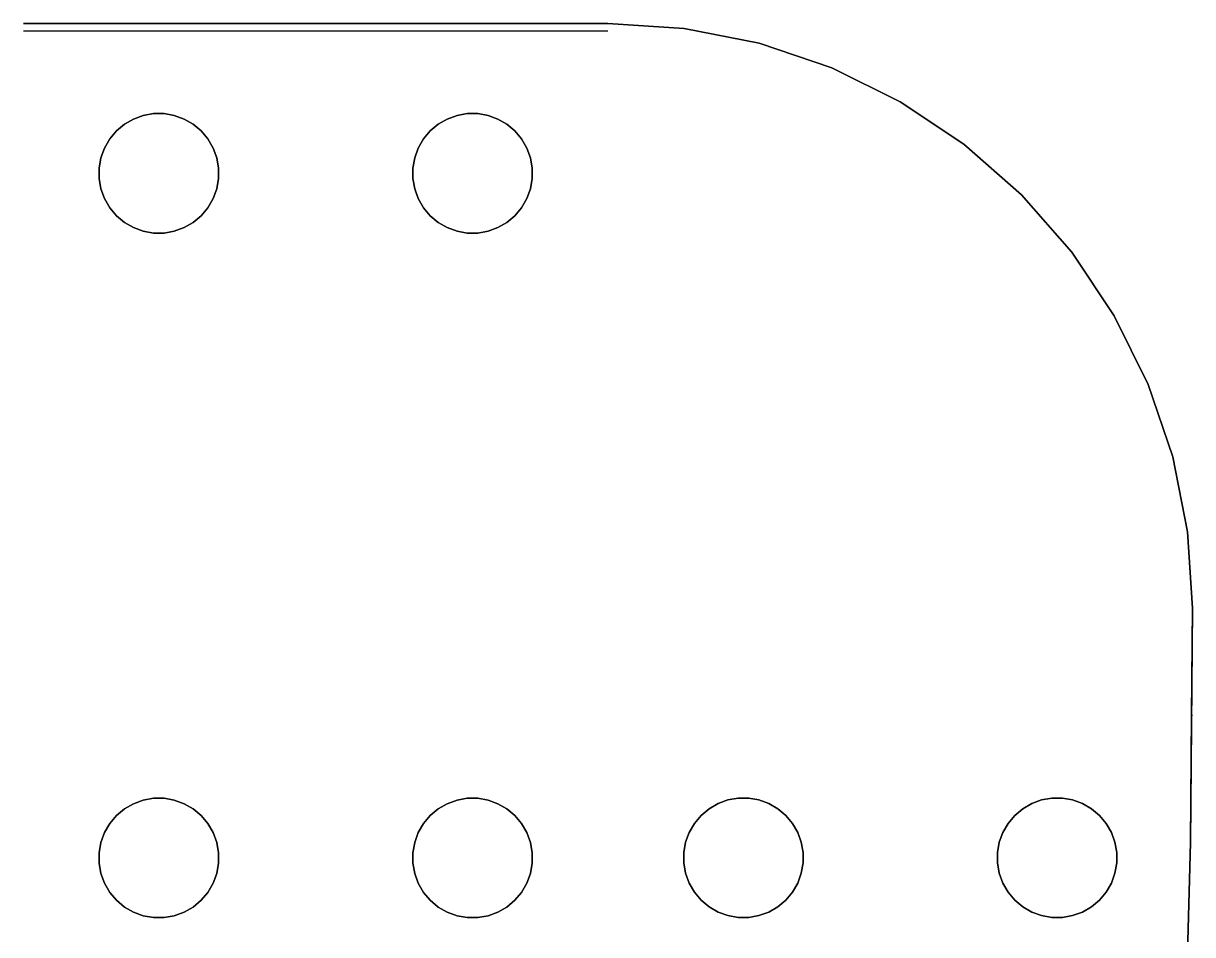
# Model space of a CAD drawing. Header units: metres. Extents: x 0 to 62, y -72 to 47.
# Drawn here: x 20.5 to 61.5, y 14.68 to 46.62 of the extents above; entities that cross this region are included whole.
import ezdxf

# ---------------------------------------------------------------- set-up
doc = ezdxf.new("R2010")
doc.units = ezdxf.units.M

msp = doc.modelspace()

# ---------------------------------------------------------------- linework, layer by layer
at = {"layer": 'Group#2'}
for p, q in [((20.5, 46.368, 60.624), (41, 46.368, 60.624)), ((61.466, 22.376, 60.624), (61.5, 22.376, 60.624))]:
    msp.add_line(p, q, dxfattribs=at)
for points in [[(41, 46.624, 60.624), (41, 46.624, 50.624), (20.5, 46.624, 50.624), (20.5, 46.624, 60.624), (41, 46.624, 60.624)], [(20.5, 46.624, 50.624), (41, 46.624, 50.624), (43.676, 46.449, 50.624), (46.306, 45.926, 50.624), (48.845, 45.064, 50.624), (51.25, 43.878, 50.624), (53.48, 42.388, 50.624), (55.496, 40.62, 50.624), (57.264, 38.604, 50.624), (58.754, 36.374, 50.624), (59.94, 33.969, 50.624), (60.801, 31.43, 50.624), (61.325, 28.8, 50.624), (61.5, 26.124, 50.624), (61.425, 17.913, 50.624), (61.198, 9.704, 50.624), (60.822, 1.501, 50.624), (60.294, -6.694, 50.624), (59.617, -14.878, 50.624)], [(59.617, -14.878, 60.624), (59.886, -11.624, 60.624), (60.294, -6.694, 60.624), (60.822, 1.501, 60.624), (61.198, 9.704, 60.624), (61.425, 17.913, 60.624), (61.466, 22.376, 60.624), (61.5, 26.124, 60.624), (61.325, 28.8, 60.624), (60.801, 31.43, 60.624), (59.94, 33.969, 60.624), (58.754, 36.374, 60.624), (57.264, 38.604, 60.624), (55.496, 40.62, 60.624), (53.48, 42.388, 60.624), (51.25, 43.878, 60.624), (48.845, 45.064, 60.624), (46.306, 45.926, 60.624), (43.676, 46.449, 60.624), (41, 46.624, 60.624), (20.5, 46.624, 60.624)], [(41, 46.624, 60.624), (43.676, 46.449, 60.624), (43.676, 46.449, 50.624), (41, 46.624, 50.624), (41, 46.624, 60.624)], [(43.676, 46.449, 60.624), (46.306, 45.926, 60.624), (46.306, 45.926, 50.624), (43.676, 46.449, 50.624), (43.676, 46.449, 60.624)], [(46.306, 45.926, 60.624), (48.845, 45.064, 60.624), (48.845, 45.064, 50.624), (46.306, 45.926, 50.624), (46.306, 45.926, 60.624)], [(48.845, 45.064, 60.624), (51.25, 43.878, 60.624), (51.25, 43.878, 50.624), (48.845, 45.064, 50.624), (48.845, 45.064, 60.624)], [(51.25, 43.878, 60.624), (53.48, 42.388, 60.624), (53.48, 42.388, 50.624), (51.25, 43.878, 50.624), (51.25, 43.878, 60.624)], [(24.706, 39.339, 50.624), (25.067, 39.276, 50.624), (25.433, 39.276, 50.624), (25.793, 39.339, 50.624), (26.137, 39.465, 50.624), (26.454, 39.648, 50.624), (26.735, 39.883, 50.624), (26.97, 40.163, 50.624), (27.153, 40.48, 50.624), (27.278, 40.824, 50.624), (27.342, 41.185, 50.624), (27.342, 41.551, 50.624), (27.278, 41.911, 50.624), (27.153, 42.255, 50.624), (26.97, 42.572, 50.624), (26.735, 42.853, 50.624), (26.454, 43.088, 50.624), (26.137, 43.271, 50.624), (25.793, 43.396, 50.624), (25.433, 43.46, 50.624), (25.067, 43.46, 50.624), (24.706, 43.396, 50.624), (24.362, 43.271, 50.624), (24.045, 43.088, 50.624), (23.765, 42.853, 50.624), (23.529, 42.572, 50.624), (23.346, 42.255, 50.624), (23.221, 41.911, 50.624), (23.158, 41.551, 50.624), (23.158, 41.185, 50.624), (23.221, 40.824, 50.624), (23.346, 40.48, 50.624), (23.529, 40.163, 50.624), (23.765, 39.883, 50.624), (24.045, 39.648, 50.624), (24.362, 39.465, 50.624), (24.706, 39.339, 50.624)], [(26.97, 40.163, 60.624), (26.735, 39.883, 60.624), (26.454, 39.648, 60.624), (26.137, 39.465, 60.624), (25.793, 39.339, 60.624), (25.433, 39.276, 60.624), (25.067, 39.276, 60.624), (24.706, 39.339, 60.624), (24.362, 39.465, 60.624), (24.045, 39.648, 60.624), (23.765, 39.883, 60.624), (23.529, 40.163, 60.624), (23.346, 40.48, 60.624), (23.221, 40.824, 60.624), (23.158, 41.185, 60.624), (23.158, 41.551, 60.624), (23.221, 41.911, 60.624), (23.346, 42.255, 60.624), (23.529, 42.572, 60.624), (23.765, 42.853, 60.624), (24.045, 43.088, 60.624), (24.362, 43.271, 60.624), (24.706, 43.396, 60.624), (25.067, 43.46, 60.624), (25.433, 43.46, 60.624), (25.793, 43.396, 60.624), (26.137, 43.271, 60.624), (26.454, 43.088, 60.624), (26.735, 42.853, 60.624), (26.97, 42.572, 60.624), (27.153, 42.255, 60.624), (27.278, 41.911, 60.624), (27.342, 41.551, 60.624), (27.342, 41.185, 60.624), (27.278, 40.824, 60.624), (27.153, 40.48, 60.624), (26.97, 40.163, 60.624)], [(24.045, 43.088, 60.624), (23.765, 42.853, 60.624), (23.765, 42.853, 50.624), (24.045, 43.088, 50.624), (24.045, 43.088, 60.624)], [(24.362, 43.271, 60.624), (24.045, 43.088, 60.624), (24.045, 43.088, 50.624), (24.362, 43.271, 50.624), (24.362, 43.271, 60.624)], [(24.706, 43.396, 60.624), (24.362, 43.271, 60.624), (24.362, 43.271, 50.624), (24.706, 43.396, 50.624), (24.706, 43.396, 60.624)], [(25.067, 43.46, 60.624), (24.706, 43.396, 60.624), (24.706, 43.396, 50.624), (25.067, 43.46, 50.624), (25.067, 43.46, 60.624)], [(25.433, 43.46, 60.624), (25.067, 43.46, 60.624), (25.067, 43.46, 50.624), (25.433, 43.46, 50.624), (25.433, 43.46, 60.624)], [(25.793, 43.396, 60.624), (25.433, 43.46, 60.624), (25.433, 43.46, 50.624), (25.793, 43.396, 50.624), (25.793, 43.396, 60.624)], [(26.137, 43.271, 60.624), (25.793, 43.396, 60.624), (25.793, 43.396, 50.624), (26.137, 43.271, 50.624), (26.137, 43.271, 60.624)], [(26.454, 43.088, 60.624), (26.137, 43.271, 60.624), (26.137, 43.271, 50.624), (26.454, 43.088, 50.624), (26.454, 43.088, 60.624)], [(26.735, 42.853, 60.624), (26.454, 43.088, 60.624), (26.454, 43.088, 50.624), (26.735, 42.853, 50.624), (26.735, 42.853, 60.624)], [(37.97, 40.163, 50.624), (38.153, 40.48, 50.624), (38.278, 40.824, 50.624), (38.342, 41.185, 50.624), (38.342, 41.551, 50.624), (38.278, 41.911, 50.624), (38.153, 42.255, 50.624), (37.97, 42.572, 50.624), (37.735, 42.853, 50.624), (37.454, 43.088, 50.624), (37.137, 43.271, 50.624), (36.793, 43.396, 50.624), (36.433, 43.46, 50.624), (36.067, 43.46, 50.624), (35.706, 43.396, 50.624), (35.362, 43.271, 50.624), (35.045, 43.088, 50.624), (34.765, 42.853, 50.624), (34.529, 42.572, 50.624), (34.346, 42.255, 50.624), (34.221, 41.911, 50.624), (34.158, 41.551, 50.624), (34.158, 41.185, 50.624), (34.221, 40.824, 50.624), (34.346, 40.48, 50.624), (34.529, 40.163, 50.624), (34.765, 39.883, 50.624), (35.045, 39.648, 50.624), (35.362, 39.465, 50.624), (35.706, 39.339, 50.624), (36.067, 39.276, 50.624), (36.433, 39.276, 50.624), (36.793, 39.339, 50.624), (37.137, 39.465, 50.624), (37.454, 39.648, 50.624), (37.735, 39.883, 50.624), (37.97, 40.163, 50.624)], [(35.706, 39.339, 60.624), (35.362, 39.465, 60.624), (35.045, 39.648, 60.624), (34.765, 39.883, 60.624), (34.529, 40.163, 60.624), (34.346, 40.48, 60.624), (34.221, 40.824, 60.624), (34.158, 41.185, 60.624), (34.158, 41.551, 60.624), (34.221, 41.911, 60.624), (34.346, 42.255, 60.624), (34.529, 42.572, 60.624), (34.765, 42.853, 60.624), (35.045, 43.088, 60.624), (35.362, 43.271, 60.624), (35.706, 43.396, 60.624), (36.067, 43.46, 60.624), (36.433, 43.46, 60.624), (36.793, 43.396, 60.624), (37.137, 43.271, 60.624), (37.454, 43.088, 60.624), (37.735, 42.853, 60.624), (37.97, 42.572, 60.624), (38.153, 42.255, 60.624), (38.278, 41.911, 60.624), (38.342, 41.551, 60.624), (38.342, 41.185, 60.624), (38.278, 40.824, 60.624), (38.153, 40.48, 60.624), (37.97, 40.163, 60.624), (37.735, 39.883, 60.624), (37.454, 39.648, 60.624), (37.137, 39.465, 60.624), (36.793, 39.339, 60.624), (36.433, 39.276, 60.624), (36.067, 39.276, 60.624), (35.706, 39.339, 60.624)], [(35.045, 43.088, 60.624), (34.765, 42.853, 60.624), (34.765, 42.853, 50.624), (35.045, 43.088, 50.624), (35.045, 43.088, 60.624)], [(35.362, 43.271, 60.624), (35.045, 43.088, 60.624), (35.045, 43.088, 50.624), (35.362, 43.271, 50.624), (35.362, 43.271, 60.624)], [(35.706, 43.396, 60.624), (35.362, 43.271, 60.624), (35.362, 43.271, 50.624), (35.706, 43.396, 50.624), (35.706, 43.396, 60.624)], [(36.067, 43.46, 60.624), (35.706, 43.396, 60.624), (35.706, 43.396, 50.624), (36.067, 43.46, 50.624), (36.067, 43.46, 60.624)], [(36.433, 43.46, 60.624), (36.067, 43.46, 60.624), (36.067, 43.46, 50.624), (36.433, 43.46, 50.624), (36.433, 43.46, 60.624)], [(36.793, 43.396, 60.624), (36.433, 43.46, 60.624), (36.433, 43.46, 50.624), (36.793, 43.396, 50.624), (36.793, 43.396, 60.624)], [(37.137, 43.271, 60.624), (36.793, 43.396, 60.624), (36.793, 43.396, 50.624), (37.137, 43.271, 50.624), (37.137, 43.271, 60.624)], [(37.454, 43.088, 60.624), (37.137, 43.271, 60.624), (37.137, 43.271, 50.624), (37.454, 43.088, 50.624), (37.454, 43.088, 60.624)], [(37.735, 42.853, 60.624), (37.454, 43.088, 60.624), (37.454, 43.088, 50.624), (37.735, 42.853, 50.624), (37.735, 42.853, 60.624)], [(23.765, 42.853, 60.624), (23.529, 42.572, 60.624), (23.529, 42.572, 50.624), (23.765, 42.853, 50.624), (23.765, 42.853, 60.624)], [(26.97, 42.572, 60.624), (26.735, 42.853, 60.624), (26.735, 42.853, 50.624), (26.97, 42.572, 50.624), (26.97, 42.572, 60.624)], [(34.765, 42.853, 60.624), (34.529, 42.572, 60.624), (34.529, 42.572, 50.624), (34.765, 42.853, 50.624), (34.765, 42.853, 60.624)], [(37.97, 42.572, 60.624), (37.735, 42.853, 60.624), (37.735, 42.853, 50.624), (37.97, 42.572, 50.624), (37.97, 42.572, 60.624)], [(23.346, 42.255, 60.624), (23.221, 41.911, 60.624), (23.221, 41.911, 50.624), (23.346, 42.255, 50.624), (23.346, 42.255, 60.624)], [(23.529, 42.572, 60.624), (23.346, 42.255, 60.624), (23.346, 42.255, 50.624), (23.529, 42.572, 50.624), (23.529, 42.572, 60.624)], [(27.153, 42.255, 60.624), (26.97, 42.572, 60.624), (26.97, 42.572, 50.624), (27.153, 42.255, 50.624), (27.153, 42.255, 60.624)], [(27.278, 41.911, 60.624), (27.153, 42.255, 60.624), (27.153, 42.255, 50.624), (27.278, 41.911, 50.624), (27.278, 41.911, 60.624)], [(34.346, 42.255, 60.624), (34.221, 41.911, 60.624), (34.221, 41.911, 50.624), (34.346, 42.255, 50.624), (34.346, 42.255, 60.624)], [(34.529, 42.572, 60.624), (34.346, 42.255, 60.624), (34.346, 42.255, 50.624), (34.529, 42.572, 50.624), (34.529, 42.572, 60.624)], [(38.153, 42.255, 60.624), (37.97, 42.572, 60.624), (37.97, 42.572, 50.624), (38.153, 42.255, 50.624), (38.153, 42.255, 60.624)], [(38.278, 41.911, 60.624), (38.153, 42.255, 60.624), (38.153, 42.255, 50.624), (38.278, 41.911, 50.624), (38.278, 41.911, 60.624)], [(53.48, 42.388, 60.624), (55.496, 40.62, 60.624), (55.496, 40.62, 50.624), (53.48, 42.388, 50.624), (53.48, 42.388, 60.624)], [(23.221, 41.911, 60.624), (23.158, 41.551, 60.624), (23.158, 41.551, 50.624), (23.221, 41.911, 50.624), (23.221, 41.911, 60.624)], [(27.342, 41.551, 60.624), (27.278, 41.911, 60.624), (27.278, 41.911, 50.624), (27.342, 41.551, 50.624), (27.342, 41.551, 60.624)], [(34.221, 41.911, 60.624), (34.158, 41.551, 60.624), (34.158, 41.551, 50.624), (34.221, 41.911, 50.624), (34.221, 41.911, 60.624)], [(38.342, 41.551, 60.624), (38.278, 41.911, 60.624), (38.278, 41.911, 50.624), (38.342, 41.551, 50.624), (38.342, 41.551, 60.624)], [(23.158, 41.551, 60.624), (23.158, 41.185, 60.624), (23.158, 41.185, 50.624), (23.158, 41.551, 50.624), (23.158, 41.551, 60.624)], [(27.342, 41.185, 60.624), (27.342, 41.551, 60.624), (27.342, 41.551, 50.624), (27.342, 41.185, 50.624), (27.342, 41.185, 60.624)], [(34.158, 41.551, 60.624), (34.158, 41.185, 60.624), (34.158, 41.185, 50.624), (34.158, 41.551, 50.624), (34.158, 41.551, 60.624)], [(38.342, 41.185, 60.624), (38.342, 41.551, 60.624), (38.342, 41.551, 50.624), (38.342, 41.185, 50.624), (38.342, 41.185, 60.624)], [(23.158, 41.185, 60.624), (23.221, 40.824, 60.624), (23.221, 40.824, 50.624), (23.158, 41.185, 50.624), (23.158, 41.185, 60.624)], [(27.278, 40.824, 60.624), (27.342, 41.185, 60.624), (27.342, 41.185, 50.624), (27.278, 40.824, 50.624), (27.278, 40.824, 60.624)], [(34.158, 41.185, 60.624), (34.221, 40.824, 60.624), (34.221, 40.824, 50.624), (34.158, 41.185, 50.624), (34.158, 41.185, 60.624)], [(38.278, 40.824, 60.624), (38.342, 41.185, 60.624), (38.342, 41.185, 50.624), (38.278, 40.824, 50.624), (38.278, 40.824, 60.624)], [(23.221, 40.824, 60.624), (23.346, 40.48, 60.624), (23.346, 40.48, 50.624), (23.221, 40.824, 50.624), (23.221, 40.824, 60.624)], [(27.153, 40.48, 60.624), (27.278, 40.824, 60.624), (27.278, 40.824, 50.624), (27.153, 40.48, 50.624), (27.153, 40.48, 60.624)], [(34.221, 40.824, 60.624), (34.346, 40.48, 60.624), (34.346, 40.48, 50.624), (34.221, 40.824, 50.624), (34.221, 40.824, 60.624)], [(38.153, 40.48, 60.624), (38.278, 40.824, 60.624), (38.278, 40.824, 50.624), (38.153, 40.48, 50.624), (38.153, 40.48, 60.624)], [(55.496, 40.62, 60.624), (57.264, 38.604, 60.624), (57.264, 38.604, 50.624), (55.496, 40.62, 50.624), (55.496, 40.62, 60.624)], [(23.346, 40.48, 60.624), (23.529, 40.163, 60.624), (23.529, 40.163, 50.624), (23.346, 40.48, 50.624), (23.346, 40.48, 60.624)], [(26.97, 40.163, 60.624), (27.153, 40.48, 60.624), (27.153, 40.48, 50.624), (26.97, 40.163, 50.624), (26.97, 40.163, 60.624)], [(34.346, 40.48, 60.624), (34.529, 40.163, 60.624), (34.529, 40.163, 50.624), (34.346, 40.48, 50.624), (34.346, 40.48, 60.624)], [(37.97, 40.163, 60.624), (38.153, 40.48, 60.624), (38.153, 40.48, 50.624), (37.97, 40.163, 50.624), (37.97, 40.163, 60.624)], [(23.529, 40.163, 60.624), (23.765, 39.883, 60.624), (23.765, 39.883, 50.624), (23.529, 40.163, 50.624), (23.529, 40.163, 60.624)], [(23.765, 39.883, 60.624), (24.045, 39.648, 60.624), (24.045, 39.648, 50.624), (23.765, 39.883, 50.624), (23.765, 39.883, 60.624)], [(26.454, 39.648, 60.624), (26.735, 39.883, 60.624), (26.735, 39.883, 50.624), (26.454, 39.648, 50.624), (26.454, 39.648, 60.624)], [(26.735, 39.883, 60.624), (26.97, 40.163, 60.624), (26.97, 40.163, 50.624), (26.735, 39.883, 50.624), (26.735, 39.883, 60.624)], [(34.529, 40.163, 60.624), (34.765, 39.883, 60.624), (34.765, 39.883, 50.624), (34.529, 40.163, 50.624), (34.529, 40.163, 60.624)], [(34.765, 39.883, 60.624), (35.045, 39.648, 60.624), (35.045, 39.648, 50.624), (34.765, 39.883, 50.624), (34.765, 39.883, 60.624)], [(37.454, 39.648, 60.624), (37.735, 39.883, 60.624), (37.735, 39.883, 50.624), (37.454, 39.648, 50.624), (37.454, 39.648, 60.624)], [(37.735, 39.883, 60.624), (37.97, 40.163, 60.624), (37.97, 40.163, 50.624), (37.735, 39.883, 50.624), (37.735, 39.883, 60.624)], [(24.045, 39.648, 60.624), (24.362, 39.465, 60.624), (24.362, 39.465, 50.624), (24.045, 39.648, 50.624), (24.045, 39.648, 60.624)], [(24.362, 39.465, 60.624), (24.706, 39.339, 60.624), (24.706, 39.339, 50.624), (24.362, 39.465, 50.624), (24.362, 39.465, 60.624)], [(25.793, 39.339, 60.624), (26.137, 39.465, 60.624), (26.137, 39.465, 50.624), (25.793, 39.339, 50.624), (25.793, 39.339, 60.624)], [(26.137, 39.465, 60.624), (26.454, 39.648, 60.624), (26.454, 39.648, 50.624), (26.137, 39.465, 50.624), (26.137, 39.465, 60.624)], [(35.045, 39.648, 60.624), (35.362, 39.465, 60.624), (35.362, 39.465, 50.624), (35.045, 39.648, 50.624), (35.045, 39.648, 60.624)], [(35.362, 39.465, 60.624), (35.706, 39.339, 60.624), (35.706, 39.339, 50.624), (35.362, 39.465, 50.624), (35.362, 39.465, 60.624)], [(36.793, 39.339, 60.624), (37.137, 39.465, 60.624), (37.137, 39.465, 50.624), (36.793, 39.339, 50.624), (36.793, 39.339, 60.624)], [(37.137, 39.465, 60.624), (37.454, 39.648, 60.624), (37.454, 39.648, 50.624), (37.137, 39.465, 50.624), (37.137, 39.465, 60.624)], [(24.706, 39.339, 60.624), (25.067, 39.276, 60.624), (25.067, 39.276, 50.624), (24.706, 39.339, 50.624), (24.706, 39.339, 60.624)], [(25.067, 39.276, 60.624), (25.433, 39.276, 60.624), (25.433, 39.276, 50.624), (25.067, 39.276, 50.624), (25.067, 39.276, 60.624)], [(25.433, 39.276, 60.624), (25.793, 39.339, 60.624), (25.793, 39.339, 50.624), (25.433, 39.276, 50.624), (25.433, 39.276, 60.624)], [(35.706, 39.339, 60.624), (36.067, 39.276, 60.624), (36.067, 39.276, 50.624), (35.706, 39.339, 50.624), (35.706, 39.339, 60.624)], [(36.067, 39.276, 60.624), (36.433, 39.276, 60.624), (36.433, 39.276, 50.624), (36.067, 39.276, 50.624), (36.067, 39.276, 60.624)], [(36.433, 39.276, 60.624), (36.793, 39.339, 60.624), (36.793, 39.339, 50.624), (36.433, 39.276, 50.624), (36.433, 39.276, 60.624)], [(57.264, 38.604, 60.624), (58.754, 36.374, 60.624), (58.754, 36.374, 50.624), (57.264, 38.604, 50.624), (57.264, 38.604, 60.624)], [(58.754, 36.374, 60.624), (59.94, 33.969, 60.624), (59.94, 33.969, 50.624), (58.754, 36.374, 50.624), (58.754, 36.374, 60.624)], [(59.94, 33.969, 60.624), (60.801, 31.43, 60.624), (60.801, 31.43, 50.624), (59.94, 33.969, 50.624), (59.94, 33.969, 60.624)], [(60.801, 31.43, 60.624), (61.325, 28.8, 60.624), (61.325, 28.8, 50.624), (60.801, 31.43, 50.624), (60.801, 31.43, 60.624)], [(61.325, 28.8, 60.624), (61.5, 26.124, 60.624), (61.5, 26.124, 50.624), (61.325, 28.8, 50.624), (61.325, 28.8, 60.624)], [(61.5, 26.124, 60.624), (61.466, 22.376, 60.624), (61.425, 17.913, 60.624), (61.425, 17.913, 50.624), (61.5, 26.124, 50.624), (61.5, 26.124, 60.624)], [(24.045, 15.648, 50.624), (24.362, 15.465, 50.624), (24.706, 15.339, 50.624), (25.067, 15.276, 50.624), (25.433, 15.276, 50.624), (25.793, 15.339, 50.624), (26.137, 15.465, 50.624), (26.454, 15.648, 50.624), (26.735, 15.883, 50.624), (26.97, 16.163, 50.624), (27.153, 16.48, 50.624), (27.278, 16.824, 50.624), (27.342, 17.185, 50.624), (27.342, 17.551, 50.624), (27.278, 17.911, 50.624), (27.153, 18.255, 50.624), (26.97, 18.572, 50.624), (26.735, 18.853, 50.624), (26.454, 19.088, 50.624), (26.137, 19.271, 50.624), (25.793, 19.396, 50.624), (25.433, 19.46, 50.624), (25.067, 19.46, 50.624), (24.706, 19.396, 50.624), (24.362, 19.271, 50.624), (24.045, 19.088, 50.624), (23.765, 18.853, 50.624), (23.529, 18.572, 50.624), (23.346, 18.255, 50.624), (23.221, 17.911, 50.624), (23.158, 17.551, 50.624), (23.158, 17.185, 50.624), (23.221, 16.824, 50.624), (23.346, 16.48, 50.624), (23.529, 16.163, 50.624), (23.765, 15.883, 50.624), (24.045, 15.648, 50.624)], [(27.342, 17.551, 60.624), (27.342, 17.185, 60.624), (27.278, 16.824, 60.624), (27.153, 16.48, 60.624), (26.97, 16.163, 60.624), (26.735, 15.883, 60.624), (26.454, 15.648, 60.624), (26.137, 15.465, 60.624), (25.793, 15.339, 60.624), (25.433, 15.276, 60.624), (25.067, 15.276, 60.624), (24.706, 15.339, 60.624), (24.362, 15.465, 60.624), (24.045, 15.648, 60.624), (23.765, 15.883, 60.624), (23.529, 16.163, 60.624), (23.346, 16.48, 60.624), (23.221, 16.824, 60.624), (23.158, 17.185, 60.624), (23.158, 17.551, 60.624), (23.221, 17.911, 60.624), (23.346, 18.255, 60.624), (23.529, 18.572, 60.624), (23.765, 18.853, 60.624), (24.045, 19.088, 60.624), (24.362, 19.271, 60.624), (24.706, 19.396, 60.624), (25.067, 19.46, 60.624), (25.433, 19.46, 60.624), (25.793, 19.396, 60.624), (26.137, 19.271, 60.624), (26.454, 19.088, 60.624), (26.735, 18.853, 60.624), (26.97, 18.572, 60.624), (27.153, 18.255, 60.624), (27.278, 17.911, 60.624), (27.342, 17.551, 60.624)], [(24.362, 19.271, 60.624), (24.045, 19.088, 60.624), (24.045, 19.088, 50.624), (24.362, 19.271, 50.624), (24.362, 19.271, 60.624)], [(24.706, 19.396, 60.624), (24.362, 19.271, 60.624), (24.362, 19.271, 50.624), (24.706, 19.396, 50.624), (24.706, 19.396, 60.624)], [(25.067, 19.46, 60.624), (24.706, 19.396, 60.624), (24.706, 19.396, 50.624), (25.067, 19.46, 50.624), (25.067, 19.46, 60.624)], [(25.433, 19.46, 60.624), (25.067, 19.46, 60.624), (25.067, 19.46, 50.624), (25.433, 19.46, 50.624), (25.433, 19.46, 60.624)], [(25.793, 19.396, 60.624), (25.433, 19.46, 60.624), (25.433, 19.46, 50.624), (25.793, 19.396, 50.624), (25.793, 19.396, 60.624)], [(26.137, 19.271, 60.624), (25.793, 19.396, 60.624), (25.793, 19.396, 50.624), (26.137, 19.271, 50.624), (26.137, 19.271, 60.624)], [(26.454, 19.088, 60.624), (26.137, 19.271, 60.624), (26.137, 19.271, 50.624), (26.454, 19.088, 50.624), (26.454, 19.088, 60.624)], [(34.346, 18.255, 50.624), (34.221, 17.911, 50.624), (34.158, 17.551, 50.624), (34.158, 17.185, 50.624), (34.221, 16.824, 50.624), (34.346, 16.48, 50.624), (34.529, 16.163, 50.624), (34.765, 15.883, 50.624), (35.045, 15.648, 50.624), (35.362, 15.465, 50.624), (35.706, 15.339, 50.624), (36.067, 15.276, 50.624), (36.433, 15.276, 50.624), (36.793, 15.339, 50.624), (37.137, 15.465, 50.624), (37.454, 15.648, 50.624), (37.735, 15.883, 50.624), (37.97, 16.163, 50.624), (38.153, 16.48, 50.624), (38.278, 16.824, 50.624), (38.342, 17.185, 50.624), (38.342, 17.551, 50.624), (38.278, 17.911, 50.624), (38.153, 18.255, 50.624), (37.97, 18.572, 50.624), (37.735, 18.853, 50.624), (37.454, 19.088, 50.624), (37.137, 19.271, 50.624), (36.793, 19.396, 50.624), (36.433, 19.46, 50.624), (36.067, 19.46, 50.624), (35.706, 19.396, 50.624), (35.362, 19.271, 50.624), (35.045, 19.088, 50.624), (34.765, 18.853, 50.624), (34.529, 18.572, 50.624), (34.346, 18.255, 50.624)], [(34.765, 15.883, 60.624), (34.529, 16.163, 60.624), (34.346, 16.48, 60.624), (34.221, 16.824, 60.624), (34.158, 17.185, 60.624), (34.158, 17.551, 60.624), (34.221, 17.911, 60.624), (34.346, 18.255, 60.624), (34.529, 18.572, 60.624), (34.765, 18.853, 60.624), (35.045, 19.088, 60.624), (35.362, 19.271, 60.624), (35.706, 19.396, 60.624), (36.067, 19.46, 60.624), (36.433, 19.46, 60.624), (36.793, 19.396, 60.624), (37.137, 19.271, 60.624), (37.454, 19.088, 60.624), (37.735, 18.853, 60.624), (37.97, 18.572, 60.624), (38.153, 18.255, 60.624), (38.278, 17.911, 60.624), (38.342, 17.551, 60.624), (38.342, 17.185, 60.624), (38.278, 16.824, 60.624), (38.153, 16.48, 60.624), (37.97, 16.163, 60.624), (37.735, 15.883, 60.624), (37.454, 15.648, 60.624), (37.137, 15.465, 60.624), (36.793, 15.339, 60.624), (36.433, 15.276, 60.624), (36.067, 15.276, 60.624), (35.706, 15.339, 60.624), (35.362, 15.465, 60.624), (35.045, 15.648, 60.624), (34.765, 15.883, 60.624)], [(35.362, 19.271, 60.624), (35.045, 19.088, 60.624), (35.045, 19.088, 50.624), (35.362, 19.271, 50.624), (35.362, 19.271, 60.624)], [(35.706, 19.396, 60.624), (35.362, 19.271, 60.624), (35.362, 19.271, 50.624), (35.706, 19.396, 50.624), (35.706, 19.396, 60.624)], [(36.067, 19.46, 60.624), (35.706, 19.396, 60.624), (35.706, 19.396, 50.624), (36.067, 19.46, 50.624), (36.067, 19.46, 60.624)], [(36.433, 19.46, 60.624), (36.067, 19.46, 60.624), (36.067, 19.46, 50.624), (36.433, 19.46, 50.624), (36.433, 19.46, 60.624)], [(36.793, 19.396, 60.624), (36.433, 19.46, 60.624), (36.433, 19.46, 50.624), (36.793, 19.396, 50.624), (36.793, 19.396, 60.624)], [(37.137, 19.271, 60.624), (36.793, 19.396, 60.624), (36.793, 19.396, 50.624), (37.137, 19.271, 50.624), (37.137, 19.271, 60.624)], [(37.454, 19.088, 60.624), (37.137, 19.271, 60.624), (37.137, 19.271, 50.624), (37.454, 19.088, 50.624), (37.454, 19.088, 60.624)], [(43.846, 16.488, 50.624), (44.029, 16.171, 50.624), (44.265, 15.891, 50.624), (44.545, 15.656, 50.624), (44.862, 15.473, 50.624), (45.206, 15.347, 50.624), (45.567, 15.284, 50.624), (45.933, 15.284, 50.624), (46.293, 15.347, 50.624), (46.637, 15.473, 50.624), (46.954, 15.656, 50.624), (47.235, 15.891, 50.624), (47.47, 16.171, 50.624), (47.653, 16.488, 50.624), (47.778, 16.832, 50.624), (47.842, 17.193, 50.624), (47.842, 17.559, 50.624), (47.778, 17.919, 50.624), (47.653, 18.263, 50.624), (47.47, 18.58, 50.624), (47.235, 18.861, 50.624), (46.954, 19.096, 50.624), (46.637, 19.279, 50.624), (46.293, 19.404, 50.624), (45.933, 19.468, 50.624), (45.567, 19.468, 50.624), (45.206, 19.404, 50.624), (44.862, 19.279, 50.624), (44.545, 19.096, 50.624), (44.265, 18.861, 50.624), (44.029, 18.58, 50.624), (43.846, 18.263, 50.624), (43.721, 17.919, 50.624), (43.658, 17.559, 50.624), (43.658, 17.193, 50.624), (43.721, 16.832, 50.624), (43.846, 16.488, 50.624)], [(44.029, 16.171, 60.624), (43.846, 16.488, 60.624), (43.721, 16.832, 60.624), (43.658, 17.193, 60.624), (43.658, 17.559, 60.624), (43.721, 17.919, 60.624), (43.846, 18.263, 60.624), (44.029, 18.58, 60.624), (44.265, 18.861, 60.624), (44.545, 19.096, 60.624), (44.862, 19.279, 60.624), (45.206, 19.404, 60.624), (45.567, 19.468, 60.624), (45.933, 19.468, 60.624), (46.293, 19.404, 60.624), (46.637, 19.279, 60.624), (46.954, 19.096, 60.624), (47.235, 18.861, 60.624), (47.47, 18.58, 60.624), (47.653, 18.263, 60.624), (47.778, 17.919, 60.624), (47.842, 17.559, 60.624), (47.842, 17.193, 60.624), (47.778, 16.832, 60.624), (47.653, 16.488, 60.624), (47.47, 16.171, 60.624), (47.235, 15.891, 60.624), (46.954, 15.656, 60.624), (46.637, 15.473, 60.624), (46.293, 15.347, 60.624), (45.933, 15.284, 60.624), (45.567, 15.284, 60.624), (45.206, 15.347, 60.624), (44.862, 15.473, 60.624), (44.545, 15.656, 60.624), (44.265, 15.891, 60.624), (44.029, 16.171, 60.624)], [(44.862, 19.279, 60.624), (44.545, 19.096, 60.624), (44.545, 19.096, 50.624), (44.862, 19.279, 50.624), (44.862, 19.279, 60.624)], [(45.206, 19.404, 60.624), (44.862, 19.279, 60.624), (44.862, 19.279, 50.624), (45.206, 19.404, 50.624), (45.206, 19.404, 60.624)], [(45.567, 19.468, 60.624), (45.206, 19.404, 60.624), (45.206, 19.404, 50.624), (45.567, 19.468, 50.624), (45.567, 19.468, 60.624)], [(45.933, 19.468, 60.624), (45.567, 19.468, 60.624), (45.567, 19.468, 50.624), (45.933, 19.468, 50.624), (45.933, 19.468, 60.624)], [(46.293, 19.404, 60.624), (45.933, 19.468, 60.624), (45.933, 19.468, 50.624), (46.293, 19.404, 50.624), (46.293, 19.404, 60.624)], [(46.637, 19.279, 60.624), (46.293, 19.404, 60.624), (46.293, 19.404, 50.624), (46.637, 19.279, 50.624), (46.637, 19.279, 60.624)], [(46.954, 19.096, 60.624), (46.637, 19.279, 60.624), (46.637, 19.279, 50.624), (46.954, 19.096, 50.624), (46.954, 19.096, 60.624)], [(57.293, 19.404, 50.624), (56.933, 19.468, 50.624), (56.567, 19.468, 50.624), (56.206, 19.404, 50.624), (55.862, 19.279, 50.624), (55.545, 19.096, 50.624), (55.265, 18.861, 50.624), (55.029, 18.58, 50.624), (54.846, 18.263, 50.624), (54.721, 17.919, 50.624), (54.658, 17.559, 50.624), (54.658, 17.193, 50.624), (54.721, 16.832, 50.624), (54.846, 16.488, 50.624), (55.029, 16.171, 50.624), (55.265, 15.891, 50.624), (55.545, 15.656, 50.624), (55.862, 15.473, 50.624), (56.206, 15.347, 50.624), (56.567, 15.284, 50.624), (56.933, 15.284, 50.624), (57.293, 15.347, 50.624), (57.637, 15.473, 50.624), (57.954, 15.656, 50.624), (58.235, 15.891, 50.624), (58.47, 16.171, 50.624), (58.653, 16.488, 50.624), (58.778, 16.832, 50.624), (58.842, 17.193, 50.624), (58.842, 17.559, 50.624), (58.778, 17.919, 50.624), (58.653, 18.263, 50.624), (58.47, 18.58, 50.624), (58.235, 18.861, 50.624), (57.954, 19.096, 50.624), (57.637, 19.279, 50.624), (57.293, 19.404, 50.624)], [(56.933, 19.468, 60.624), (57.293, 19.404, 60.624), (57.637, 19.279, 60.624), (57.954, 19.096, 60.624), (58.235, 18.861, 60.624), (58.47, 18.58, 60.624), (58.653, 18.263, 60.624), (58.778, 17.919, 60.624), (58.842, 17.559, 60.624), (58.842, 17.193, 60.624), (58.778, 16.832, 60.624), (58.653, 16.488, 60.624), (58.47, 16.171, 60.624), (58.235, 15.891, 60.624), (57.954, 15.656, 60.624), (57.637, 15.473, 60.624), (57.293, 15.347, 60.624), (56.933, 15.284, 60.624), (56.567, 15.284, 60.624), (56.206, 15.347, 60.624), (55.862, 15.473, 60.624), (55.545, 15.656, 60.624), (55.265, 15.891, 60.624), (55.029, 16.171, 60.624), (54.846, 16.488, 60.624), (54.721, 16.832, 60.624), (54.658, 17.193, 60.624), (54.658, 17.559, 60.624), (54.721, 17.919, 60.624), (54.846, 18.263, 60.624), (55.029, 18.58, 60.624), (55.265, 18.861, 60.624), (55.545, 19.096, 60.624), (55.862, 19.279, 60.624), (56.206, 19.404, 60.624), (56.567, 19.468, 60.624), (56.933, 19.468, 60.624)], [(55.862, 19.279, 60.624), (55.545, 19.096, 60.624), (55.545, 19.096, 50.624), (55.862, 19.279, 50.624), (55.862, 19.279, 60.624)], [(56.206, 19.404, 60.624), (55.862, 19.279, 60.624), (55.862, 19.279, 50.624), (56.206, 19.404, 50.624), (56.206, 19.404, 60.624)], [(56.567, 19.468, 60.624), (56.206, 19.404, 60.624), (56.206, 19.404, 50.624), (56.567, 19.468, 50.624), (56.567, 19.468, 60.624)], [(56.933, 19.468, 60.624), (56.567, 19.468, 60.624), (56.567, 19.468, 50.624), (56.933, 19.468, 50.624), (56.933, 19.468, 60.624)], [(57.293, 19.404, 60.624), (56.933, 19.468, 60.624), (56.933, 19.468, 50.624), (57.293, 19.404, 50.624), (57.293, 19.404, 60.624)], [(57.637, 19.279, 60.624), (57.293, 19.404, 60.624), (57.293, 19.404, 50.624), (57.637, 19.279, 50.624), (57.637, 19.279, 60.624)], [(57.954, 19.096, 60.624), (57.637, 19.279, 60.624), (57.637, 19.279, 50.624), (57.954, 19.096, 50.624), (57.954, 19.096, 60.624)], [(24.045, 19.088, 60.624), (23.765, 18.853, 60.624), (23.765, 18.853, 50.624), (24.045, 19.088, 50.624), (24.045, 19.088, 60.624)], [(26.735, 18.853, 60.624), (26.454, 19.088, 60.624), (26.454, 19.088, 50.624), (26.735, 18.853, 50.624), (26.735, 18.853, 60.624)], [(35.045, 19.088, 60.624), (34.765, 18.853, 60.624), (34.765, 18.853, 50.624), (35.045, 19.088, 50.624), (35.045, 19.088, 60.624)], [(37.735, 18.853, 60.624), (37.454, 19.088, 60.624), (37.454, 19.088, 50.624), (37.735, 18.853, 50.624), (37.735, 18.853, 60.624)], [(44.265, 18.861, 60.624), (44.029, 18.58, 60.624), (44.029, 18.58, 50.624), (44.265, 18.861, 50.624), (44.265, 18.861, 60.624)], [(44.545, 19.096, 60.624), (44.265, 18.861, 60.624), (44.265, 18.861, 50.624), (44.545, 19.096, 50.624), (44.545, 19.096, 60.624)], [(47.235, 18.861, 60.624), (46.954, 19.096, 60.624), (46.954, 19.096, 50.624), (47.235, 18.861, 50.624), (47.235, 18.861, 60.624)], [(47.47, 18.58, 60.624), (47.235, 18.861, 60.624), (47.235, 18.861, 50.624), (47.47, 18.58, 50.624), (47.47, 18.58, 60.624)], [(55.265, 18.861, 60.624), (55.029, 18.58, 60.624), (55.029, 18.58, 50.624), (55.265, 18.861, 50.624), (55.265, 18.861, 60.624)], [(55.545, 19.096, 60.624), (55.265, 18.861, 60.624), (55.265, 18.861, 50.624), (55.545, 19.096, 50.624), (55.545, 19.096, 60.624)], [(58.235, 18.861, 60.624), (57.954, 19.096, 60.624), (57.954, 19.096, 50.624), (58.235, 18.861, 50.624), (58.235, 18.861, 60.624)], [(58.47, 18.58, 60.624), (58.235, 18.861, 60.624), (58.235, 18.861, 50.624), (58.47, 18.58, 50.624), (58.47, 18.58, 60.624)], [(23.529, 18.572, 60.624), (23.346, 18.255, 60.624), (23.346, 18.255, 50.624), (23.529, 18.572, 50.624), (23.529, 18.572, 60.624)], [(23.765, 18.853, 60.624), (23.529, 18.572, 60.624), (23.529, 18.572, 50.624), (23.765, 18.853, 50.624), (23.765, 18.853, 60.624)], [(26.97, 18.572, 60.624), (26.735, 18.853, 60.624), (26.735, 18.853, 50.624), (26.97, 18.572, 50.624), (26.97, 18.572, 60.624)], [(27.153, 18.255, 60.624), (26.97, 18.572, 60.624), (26.97, 18.572, 50.624), (27.153, 18.255, 50.624), (27.153, 18.255, 60.624)], [(34.529, 18.572, 60.624), (34.346, 18.255, 60.624), (34.346, 18.255, 50.624), (34.529, 18.572, 50.624), (34.529, 18.572, 60.624)], [(34.765, 18.853, 60.624), (34.529, 18.572, 60.624), (34.529, 18.572, 50.624), (34.765, 18.853, 50.624), (34.765, 18.853, 60.624)], [(37.97, 18.572, 60.624), (37.735, 18.853, 60.624), (37.735, 18.853, 50.624), (37.97, 18.572, 50.624), (37.97, 18.572, 60.624)], [(38.153, 18.255, 60.624), (37.97, 18.572, 60.624), (37.97, 18.572, 50.624), (38.153, 18.255, 50.624), (38.153, 18.255, 60.624)], [(44.029, 18.58, 60.624), (43.846, 18.263, 60.624), (43.846, 18.263, 50.624), (44.029, 18.58, 50.624), (44.029, 18.58, 60.624)], [(47.653, 18.263, 60.624), (47.47, 18.58, 60.624), (47.47, 18.58, 50.624), (47.653, 18.263, 50.624), (47.653, 18.263, 60.624)], [(55.029, 18.58, 60.624), (54.846, 18.263, 60.624), (54.846, 18.263, 50.624), (55.029, 18.58, 50.624), (55.029, 18.58, 60.624)], [(58.653, 18.263, 60.624), (58.47, 18.58, 60.624), (58.47, 18.58, 50.624), (58.653, 18.263, 50.624), (58.653, 18.263, 60.624)], [(23.346, 18.255, 60.624), (23.221, 17.911, 60.624), (23.221, 17.911, 50.624), (23.346, 18.255, 50.624), (23.346, 18.255, 60.624)], [(27.278, 17.911, 60.624), (27.153, 18.255, 60.624), (27.153, 18.255, 50.624), (27.278, 17.911, 50.624), (27.278, 17.911, 60.624)], [(34.346, 18.255, 60.624), (34.221, 17.911, 60.624), (34.221, 17.911, 50.624), (34.346, 18.255, 50.624), (34.346, 18.255, 60.624)], [(38.278, 17.911, 60.624), (38.153, 18.255, 60.624), (38.153, 18.255, 50.624), (38.278, 17.911, 50.624), (38.278, 17.911, 60.624)], [(43.846, 18.263, 60.624), (43.721, 17.919, 60.624), (43.721, 17.919, 50.624), (43.846, 18.263, 50.624), (43.846, 18.263, 60.624)], [(47.778, 17.919, 60.624), (47.653, 18.263, 60.624), (47.653, 18.263, 50.624), (47.778, 17.919, 50.624), (47.778, 17.919, 60.624)], [(54.846, 18.263, 60.624), (54.721, 17.919, 60.624), (54.721, 17.919, 50.624), (54.846, 18.263, 50.624), (54.846, 18.263, 60.624)], [(58.778, 17.919, 60.624), (58.653, 18.263, 60.624), (58.653, 18.263, 50.624), (58.778, 17.919, 50.624), (58.778, 17.919, 60.624)], [(23.221, 17.911, 60.624), (23.158, 17.551, 60.624), (23.158, 17.551, 50.624), (23.221, 17.911, 50.624), (23.221, 17.911, 60.624)], [(27.342, 17.551, 60.624), (27.278, 17.911, 60.624), (27.278, 17.911, 50.624), (27.342, 17.551, 50.624), (27.342, 17.551, 60.624)], [(34.221, 17.911, 60.624), (34.158, 17.551, 60.624), (34.158, 17.551, 50.624), (34.221, 17.911, 50.624), (34.221, 17.911, 60.624)], [(38.342, 17.551, 60.624), (38.278, 17.911, 60.624), (38.278, 17.911, 50.624), (38.342, 17.551, 50.624), (38.342, 17.551, 60.624)], [(43.721, 17.919, 60.624), (43.658, 17.559, 60.624), (43.658, 17.559, 50.624), (43.721, 17.919, 50.624), (43.721, 17.919, 60.624)], [(47.842, 17.559, 60.624), (47.778, 17.919, 60.624), (47.778, 17.919, 50.624), (47.842, 17.559, 50.624), (47.842, 17.559, 60.624)], [(54.721, 17.919, 60.624), (54.658, 17.559, 60.624), (54.658, 17.559, 50.624), (54.721, 17.919, 50.624), (54.721, 17.919, 60.624)], [(58.842, 17.559, 60.624), (58.778, 17.919, 60.624), (58.778, 17.919, 50.624), (58.842, 17.559, 50.624), (58.842, 17.559, 60.624)], [(61.425, 17.913, 60.624), (61.198, 9.704, 60.624), (61.198, 9.704, 50.624), (61.425, 17.913, 50.624), (61.425, 17.913, 60.624)], [(23.158, 17.551, 60.624), (23.158, 17.185, 60.624), (23.158, 17.185, 50.624), (23.158, 17.551, 50.624), (23.158, 17.551, 60.624)], [(27.342, 17.185, 60.624), (27.342, 17.551, 60.624), (27.342, 17.551, 50.624), (27.342, 17.185, 50.624), (27.342, 17.185, 60.624)], [(34.158, 17.551, 60.624), (34.158, 17.185, 60.624), (34.158, 17.185, 50.624), (34.158, 17.551, 50.624), (34.158, 17.551, 60.624)], [(38.342, 17.185, 60.624), (38.342, 17.551, 60.624), (38.342, 17.551, 50.624), (38.342, 17.185, 50.624), (38.342, 17.185, 60.624)], [(43.658, 17.559, 60.624), (43.658, 17.193, 60.624), (43.658, 17.193, 50.624), (43.658, 17.559, 50.624), (43.658, 17.559, 60.624)], [(47.842, 17.193, 60.624), (47.842, 17.559, 60.624), (47.842, 17.559, 50.624), (47.842, 17.193, 50.624), (47.842, 17.193, 60.624)], [(54.658, 17.559, 60.624), (54.658, 17.193, 60.624), (54.658, 17.193, 50.624), (54.658, 17.559, 50.624), (54.658, 17.559, 60.624)], [(58.842, 17.193, 60.624), (58.842, 17.559, 60.624), (58.842, 17.559, 50.624), (58.842, 17.193, 50.624), (58.842, 17.193, 60.624)], [(23.158, 17.185, 60.624), (23.221, 16.824, 60.624), (23.221, 16.824, 50.624), (23.158, 17.185, 50.624), (23.158, 17.185, 60.624)], [(23.221, 16.824, 60.624), (23.346, 16.48, 60.624), (23.346, 16.48, 50.624), (23.221, 16.824, 50.624), (23.221, 16.824, 60.624)], [(27.153, 16.48, 60.624), (27.278, 16.824, 60.624), (27.278, 16.824, 50.624), (27.153, 16.48, 50.624), (27.153, 16.48, 60.624)], [(27.278, 16.824, 60.624), (27.342, 17.185, 60.624), (27.342, 17.185, 50.624), (27.278, 16.824, 50.624), (27.278, 16.824, 60.624)], [(34.158, 17.185, 60.624), (34.221, 16.824, 60.624), (34.221, 16.824, 50.624), (34.158, 17.185, 50.624), (34.158, 17.185, 60.624)], [(34.221, 16.824, 60.624), (34.346, 16.48, 60.624), (34.346, 16.48, 50.624), (34.221, 16.824, 50.624), (34.221, 16.824, 60.624)], [(38.153, 16.48, 60.624), (38.278, 16.824, 60.624), (38.278, 16.824, 50.624), (38.153, 16.48, 50.624), (38.153, 16.48, 60.624)], [(38.278, 16.824, 60.624), (38.342, 17.185, 60.624), (38.342, 17.185, 50.624), (38.278, 16.824, 50.624), (38.278, 16.824, 60.624)], [(43.658, 17.193, 60.624), (43.721, 16.832, 60.624), (43.721, 16.832, 50.624), (43.658, 17.193, 50.624), (43.658, 17.193, 60.624)], [(43.721, 16.832, 60.624), (43.846, 16.488, 60.624), (43.846, 16.488, 50.624), (43.721, 16.832, 50.624), (43.721, 16.832, 60.624)], [(47.653, 16.488, 60.624), (47.778, 16.832, 60.624), (47.778, 16.832, 50.624), (47.653, 16.488, 50.624), (47.653, 16.488, 60.624)], [(47.778, 16.832, 60.624), (47.842, 17.193, 60.624), (47.842, 17.193, 50.624), (47.778, 16.832, 50.624), (47.778, 16.832, 60.624)], [(54.658, 17.193, 60.624), (54.721, 16.832, 60.624), (54.721, 16.832, 50.624), (54.658, 17.193, 50.624), (54.658, 17.193, 60.624)], [(54.721, 16.832, 60.624), (54.846, 16.488, 60.624), (54.846, 16.488, 50.624), (54.721, 16.832, 50.624), (54.721, 16.832, 60.624)], [(58.653, 16.488, 60.624), (58.778, 16.832, 60.624), (58.778, 16.832, 50.624), (58.653, 16.488, 50.624), (58.653, 16.488, 60.624)], [(58.778, 16.832, 60.624), (58.842, 17.193, 60.624), (58.842, 17.193, 50.624), (58.778, 16.832, 50.624), (58.778, 16.832, 60.624)], [(23.346, 16.48, 60.624), (23.529, 16.163, 60.624), (23.529, 16.163, 50.624), (23.346, 16.48, 50.624), (23.346, 16.48, 60.624)], [(26.97, 16.163, 60.624), (27.153, 16.48, 60.624), (27.153, 16.48, 50.624), (26.97, 16.163, 50.624), (26.97, 16.163, 60.624)], [(34.346, 16.48, 60.624), (34.529, 16.163, 60.624), (34.529, 16.163, 50.624), (34.346, 16.48, 50.624), (34.346, 16.48, 60.624)], [(37.97, 16.163, 60.624), (38.153, 16.48, 60.624), (38.153, 16.48, 50.624), (37.97, 16.163, 50.624), (37.97, 16.163, 60.624)], [(43.846, 16.488, 60.624), (44.029, 16.171, 60.624), (44.029, 16.171, 50.624), (43.846, 16.488, 50.624), (43.846, 16.488, 60.624)], [(47.47, 16.171, 60.624), (47.653, 16.488, 60.624), (47.653, 16.488, 50.624), (47.47, 16.171, 50.624), (47.47, 16.171, 60.624)], [(54.846, 16.488, 60.624), (55.029, 16.171, 60.624), (55.029, 16.171, 50.624), (54.846, 16.488, 50.624), (54.846, 16.488, 60.624)], [(58.47, 16.171, 60.624), (58.653, 16.488, 60.624), (58.653, 16.488, 50.624), (58.47, 16.171, 50.624), (58.47, 16.171, 60.624)], [(23.529, 16.163, 60.624), (23.765, 15.883, 60.624), (23.765, 15.883, 50.624), (23.529, 16.163, 50.624), (23.529, 16.163, 60.624)], [(26.735, 15.883, 60.624), (26.97, 16.163, 60.624), (26.97, 16.163, 50.624), (26.735, 15.883, 50.624), (26.735, 15.883, 60.624)], [(34.529, 16.163, 60.624), (34.765, 15.883, 60.624), (34.765, 15.883, 50.624), (34.529, 16.163, 50.624), (34.529, 16.163, 60.624)], [(37.735, 15.883, 60.624), (37.97, 16.163, 60.624), (37.97, 16.163, 50.624), (37.735, 15.883, 50.624), (37.735, 15.883, 60.624)], [(44.029, 16.171, 60.624), (44.265, 15.891, 60.624), (44.265, 15.891, 50.624), (44.029, 16.171, 50.624), (44.029, 16.171, 60.624)], [(47.235, 15.891, 60.624), (47.47, 16.171, 60.624), (47.47, 16.171, 50.624), (47.235, 15.891, 50.624), (47.235, 15.891, 60.624)], [(55.029, 16.171, 60.624), (55.265, 15.891, 60.624), (55.265, 15.891, 50.624), (55.029, 16.171, 50.624), (55.029, 16.171, 60.624)], [(58.235, 15.891, 60.624), (58.47, 16.171, 60.624), (58.47, 16.171, 50.624), (58.235, 15.891, 50.624), (58.235, 15.891, 60.624)], [(23.765, 15.883, 60.624), (24.045, 15.648, 60.624), (24.045, 15.648, 50.624), (23.765, 15.883, 50.624), (23.765, 15.883, 60.624)], [(24.045, 15.648, 60.624), (24.362, 15.465, 60.624), (24.362, 15.465, 50.624), (24.045, 15.648, 50.624), (24.045, 15.648, 60.624)], [(26.137, 15.465, 60.624), (26.454, 15.648, 60.624), (26.454, 15.648, 50.624), (26.137, 15.465, 50.624), (26.137, 15.465, 60.624)], [(26.454, 15.648, 60.624), (26.735, 15.883, 60.624), (26.735, 15.883, 50.624), (26.454, 15.648, 50.624), (26.454, 15.648, 60.624)], [(34.765, 15.883, 60.624), (35.045, 15.648, 60.624), (35.045, 15.648, 50.624), (34.765, 15.883, 50.624), (34.765, 15.883, 60.624)], [(35.045, 15.648, 60.624), (35.362, 15.465, 60.624), (35.362, 15.465, 50.624), (35.045, 15.648, 50.624), (35.045, 15.648, 60.624)], [(37.137, 15.465, 60.624), (37.454, 15.648, 60.624), (37.454, 15.648, 50.624), (37.137, 15.465, 50.624), (37.137, 15.465, 60.624)], [(37.454, 15.648, 60.624), (37.735, 15.883, 60.624), (37.735, 15.883, 50.624), (37.454, 15.648, 50.624), (37.454, 15.648, 60.624)], [(44.265, 15.891, 60.624), (44.545, 15.656, 60.624), (44.545, 15.656, 50.624), (44.265, 15.891, 50.624), (44.265, 15.891, 60.624)], [(44.545, 15.656, 60.624), (44.862, 15.473, 60.624), (44.862, 15.473, 50.624), (44.545, 15.656, 50.624), (44.545, 15.656, 60.624)], [(46.637, 15.473, 60.624), (46.954, 15.656, 60.624), (46.954, 15.656, 50.624), (46.637, 15.473, 50.624), (46.637, 15.473, 60.624)], [(46.954, 15.656, 60.624), (47.235, 15.891, 60.624), (47.235, 15.891, 50.624), (46.954, 15.656, 50.624), (46.954, 15.656, 60.624)], [(55.265, 15.891, 60.624), (55.545, 15.656, 60.624), (55.545, 15.656, 50.624), (55.265, 15.891, 50.624), (55.265, 15.891, 60.624)], [(55.545, 15.656, 60.624), (55.862, 15.473, 60.624), (55.862, 15.473, 50.624), (55.545, 15.656, 50.624), (55.545, 15.656, 60.624)], [(57.637, 15.473, 60.624), (57.954, 15.656, 60.624), (57.954, 15.656, 50.624), (57.637, 15.473, 50.624), (57.637, 15.473, 60.624)], [(57.954, 15.656, 60.624), (58.235, 15.891, 60.624), (58.235, 15.891, 50.624), (57.954, 15.656, 50.624), (57.954, 15.656, 60.624)], [(24.362, 15.465, 60.624), (24.706, 15.339, 60.624), (24.706, 15.339, 50.624), (24.362, 15.465, 50.624), (24.362, 15.465, 60.624)], [(24.706, 15.339, 60.624), (25.067, 15.276, 60.624), (25.067, 15.276, 50.624), (24.706, 15.339, 50.624), (24.706, 15.339, 60.624)], [(25.067, 15.276, 60.624), (25.433, 15.276, 60.624), (25.433, 15.276, 50.624), (25.067, 15.276, 50.624), (25.067, 15.276, 60.624)], [(25.433, 15.276, 60.624), (25.793, 15.339, 60.624), (25.793, 15.339, 50.624), (25.433, 15.276, 50.624), (25.433, 15.276, 60.624)], [(25.793, 15.339, 60.624), (26.137, 15.465, 60.624), (26.137, 15.465, 50.624), (25.793, 15.339, 50.624), (25.793, 15.339, 60.624)], [(35.362, 15.465, 60.624), (35.706, 15.339, 60.624), (35.706, 15.339, 50.624), (35.362, 15.465, 50.624), (35.362, 15.465, 60.624)], [(35.706, 15.339, 60.624), (36.067, 15.276, 60.624), (36.067, 15.276, 50.624), (35.706, 15.339, 50.624), (35.706, 15.339, 60.624)], [(36.067, 15.276, 60.624), (36.433, 15.276, 60.624), (36.433, 15.276, 50.624), (36.067, 15.276, 50.624), (36.067, 15.276, 60.624)], [(36.433, 15.276, 60.624), (36.793, 15.339, 60.624), (36.793, 15.339, 50.624), (36.433, 15.276, 50.624), (36.433, 15.276, 60.624)], [(36.793, 15.339, 60.624), (37.137, 15.465, 60.624), (37.137, 15.465, 50.624), (36.793, 15.339, 50.624), (36.793, 15.339, 60.624)], [(44.862, 15.473, 60.624), (45.206, 15.347, 60.624), (45.206, 15.347, 50.624), (44.862, 15.473, 50.624), (44.862, 15.473, 60.624)], [(45.206, 15.347, 60.624), (45.567, 15.284, 60.624), (45.567, 15.284, 50.624), (45.206, 15.347, 50.624), (45.206, 15.347, 60.624)], [(45.567, 15.284, 60.624), (45.933, 15.284, 60.624), (45.933, 15.284, 50.624), (45.567, 15.284, 50.624), (45.567, 15.284, 60.624)], [(45.933, 15.284, 60.624), (46.293, 15.347, 60.624), (46.293, 15.347, 50.624), (45.933, 15.284, 50.624), (45.933, 15.284, 60.624)], [(46.293, 15.347, 60.624), (46.637, 15.473, 60.624), (46.637, 15.473, 50.624), (46.293, 15.347, 50.624), (46.293, 15.347, 60.624)], [(55.862, 15.473, 60.624), (56.206, 15.347, 60.624), (56.206, 15.347, 50.624), (55.862, 15.473, 50.624), (55.862, 15.473, 60.624)], [(56.206, 15.347, 60.624), (56.567, 15.284, 60.624), (56.567, 15.284, 50.624), (56.206, 15.347, 50.624), (56.206, 15.347, 60.624)], [(56.567, 15.284, 60.624), (56.933, 15.284, 60.624), (56.933, 15.284, 50.624), (56.567, 15.284, 50.624), (56.567, 15.284, 60.624)], [(56.933, 15.284, 60.624), (57.293, 15.347, 60.624), (57.293, 15.347, 50.624), (56.933, 15.284, 50.624), (56.933, 15.284, 60.624)], [(57.293, 15.347, 60.624), (57.637, 15.473, 60.624), (57.637, 15.473, 50.624), (57.293, 15.347, 50.624), (57.293, 15.347, 60.624)]]:
    msp.add_polyline3d(points, dxfattribs=at)

doc.saveas('drawing.dxf')
